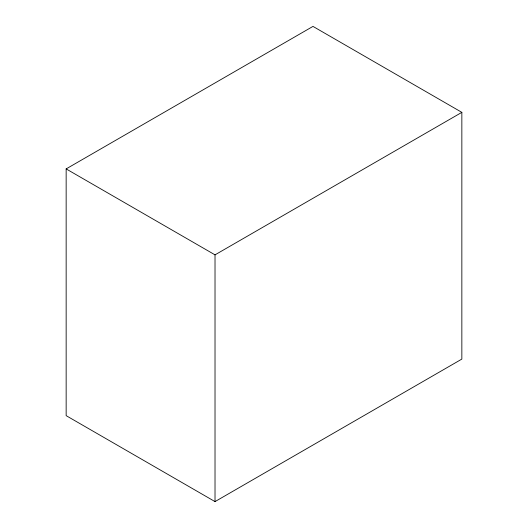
<?xml version="1.0" encoding="UTF-8"?>
<svg xmlns="http://www.w3.org/2000/svg" width="528" height="528" viewBox="0 0 528 528"><rect width="100%" height="100%" fill="white"/><g stroke="black" fill="none" stroke-linecap="round" stroke-linejoin="round"><path stroke-width="0.79" d="M66.152 168.907L312.979 26.4L461.848 112.352L461.848 359.093L215.021 501.6L66.152 415.648L66.152 168.907L215.021 254.859L461.848 112.352M215.021 254.859L215.021 501.6"/></g></svg>
